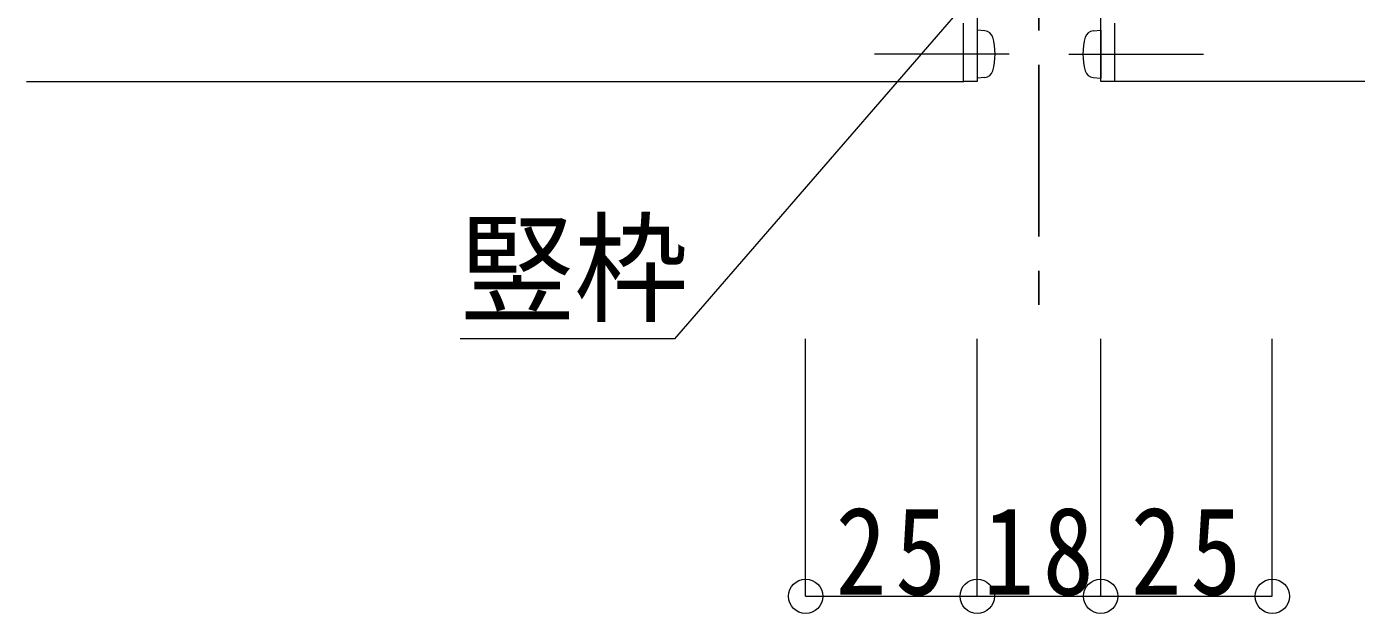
# Model space of a CAD drawing. Units: millimetres at full size, sheet at 1:5. Extents: x -1050 to 1050, y -742 to 742.
# Drawn here: x 400.5 to 594.3, y -414.3 to -328.8 of the extents above; entities that cross this region are included whole.
import ezdxf
from ezdxf.enums import TextEntityAlignment as Align

# ---------------------------------------------------------------- set-up
doc = ezdxf.new("R2010")
doc.units = ezdxf.units.MM
doc.header["$LTSCALE"] = 5
doc.linetypes.add('CHAIN1', pattern=[8, 5, -1, 1, -1])
doc.layers.add('0-0_通り芯', color=7, linetype='CHAIN1')
for name, color, linetype, lineweight in [('0-3_寸法', 54, 'Continuous', 20), ('0-4_手摺部材', 92, 'Continuous', 20), ('0-9_文字', 3, 'Continuous', 20)]:
    doc.layers.add(name, color=color, linetype=linetype, lineweight=lineweight)
doc.styles.add('ＭＳ ゴシック', font='')
doc.styles.get('ＭＳ ゴシック').set_extended_font_data('MS Gothic')

# ---------------------------------------------------------------- blocks, each defined once
blk = doc.blocks.new('dimension_origin')
at = {"color": 0, "linetype": 'Continuous', "lineweight": -2}
blk.add_circle((0, 0), 1.25, dxfattribs=at)

msp = doc.modelspace()

# ---------------------------------------------------------------- linework, layer by layer
at = {"layer": '0-0_通り芯'}
for q in [(548.02, -354.61), (548.02, -373.171)]:
    msp.add_line((548.02, -214.355), q, dxfattribs=at)
at = {"layer": '0-3_寸法'}
for p, q in [((514.02, -411.793), (514.02, -374.293)), ((539.02, -411.793), (539.02, -374.293)), ((557.02, -411.793), (557.02, -374.293)), ((582.02, -411.793), (582.02, -374.293)), ((514.02, -411.793), (539.02, -411.793)), ((539.02, -411.793), (557.02, -411.793)), ((557.02, -411.793), (582.02, -411.793))]:
    msp.add_line(p, q, dxfattribs=at)
at = {"layer": '0-4_手摺部材'}
for p, q in [((540.139, -329.391), (539.02, -329.293)), ((539.02, -329.293), (539.02, -336.293)), ((555.901, -329.391), (557.02, -329.293)), ((557.02, -329.293), (557.02, -336.293)), ((559.02, -328.293), (559.02, -336.793)), ((400.52, -336.793), (537.061, -336.793)), ((540.139, -336.195), (539.02, -336.293)), ((555.901, -336.195), (557.02, -336.293)), ((695.52, -336.793), (558.979, -336.793))]:
    msp.add_line(p, q, dxfattribs=at)
at = {"layer": '0-4_手摺部材', "linetype": 'CHAIN1'}
for p, q in [((543.661, -332.793), (524.061, -332.793)), ((552.379, -332.793), (571.979, -332.793))]:
    msp.add_line(p, q, dxfattribs=at)
at = {"layer": '0-4_手摺部材'}
for points in [[(537.02, -286.793), (539.02, -286.793), (539.02, -336.793), (537.02, -336.793), (537.02, -328.293)], [(559.02, -336.793), (557.02, -336.793), (557.02, -286.793), (559.02, -286.793), (559.02, -295.293)]]:
    msp.add_lwpolyline(points, dxfattribs=at)
for centre, radius, start, end in [((540.026, -330.686), 1.3, 15.88085, 85), ((532.62, -332.793), 9, 344.11915, 15.88085), ((563.42, -332.793), 9, 164.11915, 195.88085), ((556.014, -330.686), 1.3, 95, 164.11915), ((540.026, -334.9), 1.3, 275, 344.11915), ((556.014, -334.9), 1.3, 195.88085, 265)]:
    msp.add_arc(centre, radius, start, end, dxfattribs=at)
at = {"layer": '0-9_文字'}
msp.add_lwpolyline([(539.02, -323.354), (494.93, -374.293), (463.68, -374.293)], dxfattribs=at)

# ---------------------------------------------------------------- block references
at = {"layer": '0-3_寸法', "xscale": 2, "yscale": 2, "rotation": 180}
for p in [(514.02, -411.793), (539.02, -411.793), (557.02, -411.793)]:
    msp.add_blockref('dimension_origin', p, dxfattribs=at)
at = {"layer": '0-3_寸法', "xscale": 2, "yscale": 2}
for p in [(539.02, -411.793), (557.02, -411.793), (582.02, -411.793)]:
    msp.add_blockref('dimension_origin', p, dxfattribs=at)

# ---------------------------------------------------------------- texts
at = {"layer": '0-3_寸法', "char_height": 12.83, "attachment_point": 7, "style": 'ＭＳ ゴシック'}
for s, insert in [('\\T1.17;\\W0.85;25', (518.395, -411.793)), ('\\T1.17;\\W0.85;18', (539.895, -411.793)), ('\\T1.17;\\W0.85;25', (561.395, -411.793))]:
    msp.add_mtext(s, dxfattribs=dict(at, insert=insert))
at = {"layer": '0-9_文字', "style": 'ＭＳ ゴシック', "width": 0.95}
msp.add_text('竪枠', height=12.83, dxfattribs=at).set_placement((463.68, -374.293), align=Align.BOTTOM_LEFT)

doc.saveas('drawing.dxf')
